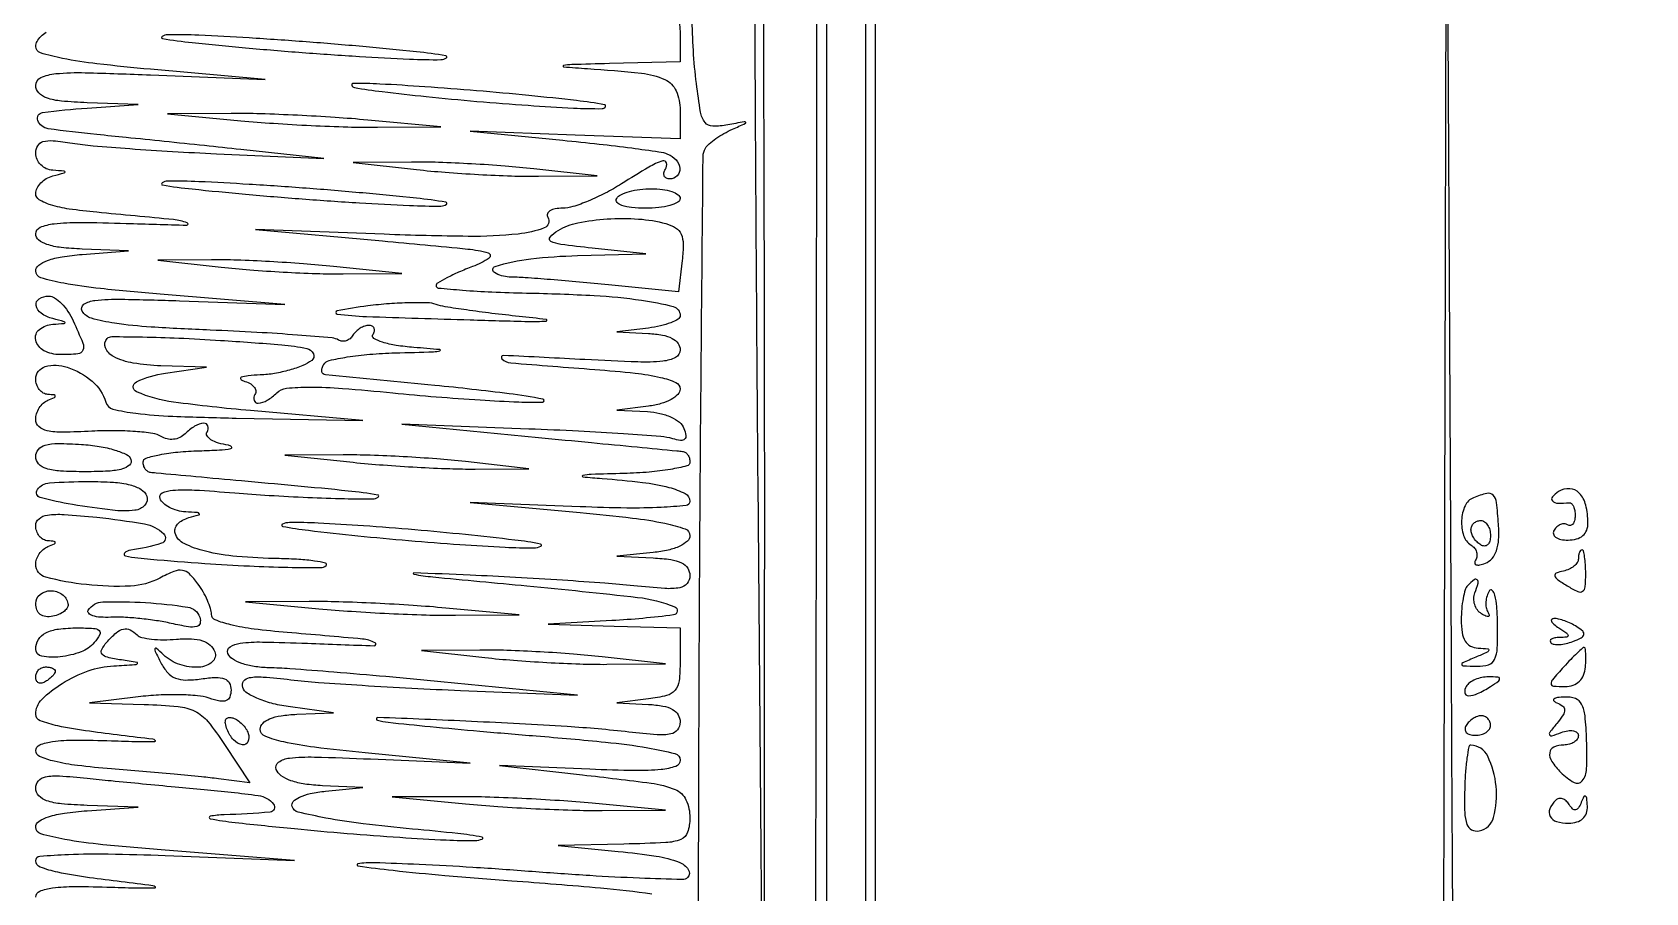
# Model space of a CAD drawing. Extents: x 23 to 255, y 40 to 184.
# Drawn here: x 89.82 to 103.8, y 82.47 to 89.93 of the extents above; entities that cross this region are included whole.
import ezdxf

# ---------------------------------------------------------------- set-up
doc = ezdxf.new("R2010")
doc.units = 0
doc.header["$MEASUREMENT"] = 0

msp = doc.modelspace()

# ---------------------------------------------------------------- linework, layer by layer
for points in [[(207.919475, 175.632891, 0.000007), (191.762556, 175.634099, 0.00002), (173.0434, 175.634494, 0.000013), (151.49745, 175.633531)], [(96.6132, 131.2146), (96.6132, 100.8432, -0.00018), (96.608357, 87.419075, -0.000516), (96.591991, 78.0858, -0.000015), (96.570667, 70.513747, -0.41338)], [(107.019, 75.6324), (102.0699, 75.6324), (97.1208, 75.6324), (97.1208, 95.1327), (97.1208, 114.633), (101.54115, 114.652297, 0.000648), (103.139529, 114.661347, 0.002328), (104.159784, 114.673198, 0.056422)], [(95.519685, 74.3211, 0.016241), (95.543218, 74.85818, 0.000606), (95.563639, 76.880223, 0.001097), (95.57965, 79.272116, 0.000771), (95.587612, 81.963808, -0.000696), (95.595039, 84.608119, -0.00114), (95.609558, 86.848105, -0.0001), (95.627545, 88.85512, -0.13695), (95.648635, 88.928087, -0.076727), (95.680545, 88.965458, -0.024687), (95.738223, 89.010366, -0.023968), (95.80829, 89.054711, -0.024687), (95.881607, 89.091674, 0.002066), (95.995825, 89.142919, 0.535199), (95.99732, 89.152056, 0.238531), (95.982869, 89.156239, 0.001392), (95.841405, 89.129133, -0.051164), (95.711006, 89.117384, -0.231356), (95.644708, 89.150819, -0.121354), (95.605843, 89.240862, -0.01083), (95.57012, 89.486737, -0.029521), (95.533254, 90.065626, -0.000152), (95.508781, 95.800143, -0.00066), (95.491081, 102.494078, -0.000369)], [(102.141671, 79.379786, -0.000302), (102.111565, 84.5154), (102.068631, 92.6793), (102.048115, 84.521803), (102.0276, 76.364306)], [(95.408897, 90.071744, -0.066423), (95.4288, 89.922582), (95.4288, 89.676), (94.81545, 89.660751, 0.001214), (94.489738, 89.651862, 0.048474), (94.418798, 89.642834, 0.857791), (94.419511, 89.632762, 0.004006), (94.6251, 89.617494, -0.00954), (95.092688, 89.577561, -0.079735), (95.296985, 89.522467, -0.186991), (95.393969, 89.424144, -0.102565), (95.4288, 89.256131), (95.4288, 89.008686), (94.51935, 89.04157), (93.6099, 89.074455), (94.411142, 88.996406, -0.003548), (94.725942, 88.963484, -0.004858), (95.008805, 88.929086, -0.003209), (95.2454, 88.896433, -0.055768), (95.320592, 88.876834, -0.122594), (95.39416, 88.825374, -0.158941), (95.426115, 88.750046, -0.221011), (95.403315, 88.687403, -0.19925), (95.339207, 88.6608, -0.108972), (95.309179, 88.667423, -0.182303), (95.291291, 88.685651, -0.161196), (95.288659, 88.713074, -0.082592), (95.3019, 88.7454, 0.201664), (95.310383, 88.79948, 0.437649), (95.277536, 88.817566, 0.053098), (95.157056, 88.762625, 0.007288), (94.9212, 88.6185, -0.021231), (94.780022, 88.537547, -0.021428), (94.632917, 88.469128, -0.021824), (94.500068, 88.420808, -0.07645), (94.410288, 88.407, 0.043609), (94.346265, 88.401405, 0.094812), (94.30033, 88.383938, 0.172914), (94.279657, 88.358159, 0.22547), (94.282936, 88.328491, -0.471679), (94.251701, 88.236673, -0.064534), (94.025459, 88.183093, -0.028711), (93.591766, 88.163023, -0.006724), (92.864371, 88.180927), (91.7487, 88.223406), (92.8485, 88.123059, -0.001389), (93.588168, 88.053498, -0.044792), (93.765803, 88.020058, -0.64191), (93.772872, 87.974478, -0.054828), (93.63105, 87.901761, 0.012009), (93.509501, 87.852045, 0.018469), (93.407127, 87.802693, 0.01331), (93.327402, 87.757809, 0.266371), (93.314259, 87.734355, 0.384371), (93.331832, 87.715256, 0.003387), (93.544323, 87.696874, 0.009233), (93.796898, 87.681435, 0.005564), (94.096809, 87.671996, -0.008183), (94.6843, 87.650427, -0.022908), (95.094192, 87.609767, -0.026234), (95.369003, 87.554879, -0.342861), (95.4288, 87.477927, -0.259493), (95.411363, 87.446591, -0.044063), (95.348033, 87.414648, -0.038481), (95.259186, 87.386953, -0.025449), (95.15385, 87.368399), (94.8789, 87.334278), (95.15385, 87.320739, -0.031107), (95.275228, 87.307162, -0.076035), (95.360207, 87.278493, -0.117252), (95.410432, 87.235272, -0.157988), (95.4288, 87.178592, -0.280608), (95.389535, 87.114137, -0.094043), (95.279343, 87.081378, -0.034232), (95.060917, 87.074167, -0.00466), (94.60395, 87.094634, 0.001331), (93.897677, 87.130978, 0.685185), (93.88467, 87.101705, 0.17862), (93.960387, 87.066614, 0.001217), (94.68855, 87.009679, -0.00801), (95.040007, 86.977389, -0.029539), (95.259841, 86.940401, -0.047681), (95.39177, 86.896528, -0.296905), (95.4288, 86.839666, -0.198698), (95.40926, 86.792438, -0.073189), (95.350282, 86.748516, -0.056305), (95.261985, 86.713096, -0.0364), (95.15385, 86.691599), (94.8789, 86.657478), (95.144799, 86.643939, -0.042114), (95.253587, 86.629157, -0.05321), (95.349735, 86.596701, -0.06213), (95.422702, 86.551363, -0.131835), (95.461516, 86.497968, -0.049151), (95.47821, 86.437219, -0.254328), (95.467371, 86.405381, -0.222212), (95.433009, 86.394478, -0.038916), (95.364818, 86.40886, 0.051732), (95.262804, 86.427665, 0.002834), (94.937567, 86.45153, 0.004376), (94.549533, 86.474383, 0.003182), (94.1175, 86.49328), (93.0177, 86.534375), (94.2021, 86.420099, -0.000062), (94.660633, 86.375801, -0.000095), (95.057221, 86.337361, -0.000029), (95.401486, 86.303907, -0.002892), (95.44995, 86.298911, -0.125796), (95.474169, 86.289829, -0.089107), (95.494762, 86.269179, -0.079712), (95.508636, 86.240248, -0.072144), (95.5134, 86.2074, -0.34338), (95.486908, 86.173373, -0.01886), (95.345792, 86.143293, -0.022732), (95.161447, 86.119782, -0.01388), (94.94235, 86.10802, 0.001758), (94.659211, 86.099695, 0.047927), (94.585185, 86.090116, 0.848803), (94.585848, 86.079312, 0.006683), (94.752, 86.064559, -0.010719), (95.101789, 86.030653, -0.034306), (95.331931, 85.98719, -0.054724), (95.471932, 85.93376, -0.281306), (95.5134, 85.865887, -0.385937), (95.480357, 85.829455, -0.012191), (95.263532, 85.813573, -0.015777), (94.966378, 85.808466, -0.006403), (94.56165, 85.819465), (93.6099, 85.857534), (94.56165, 85.769414, -0.006077), (95.01468, 85.721909, -0.022793), (95.296824, 85.675737, -0.03165), (95.471919, 85.627076, -0.319348), (95.5134, 85.568754, -0.21446), (95.491768, 85.52064, -0.073925), (95.426392, 85.477977, -0.053114), (95.325677, 85.444102, -0.028536), (95.19615, 85.423028), (94.8789, 85.389843), (95.19615, 85.375622, -0.023128), (95.347257, 85.361826, -0.078288), (95.441796, 85.333248, -0.136131), (95.494024, 85.287404, -0.145972), (95.5134, 85.222448, -0.175589), (95.488652, 85.15415, -0.17573), (95.425906, 85.117586, -0.062523), (95.297392, 85.110533, -0.008386), (95.02695, 85.134075, 0.007253), (94.777582, 85.156351, 0.002383), (94.410031, 85.182057, 0.002374), (94.001859, 85.206703, 0.002685), (93.6099, 85.226393, 0.001883), (93.121843, 85.246442, 0.927947), (93.120563, 85.235064, 0.02261), (93.285641, 85.211549, 0.000483), (94.10127, 85.133567, -0.004498), (95.06071, 85.034057, -0.069245), (95.381872, 84.951841, -0.770317), (95.372593, 84.881326, -0.017965), (94.8366, 84.832268), (94.2867, 84.801801), (94.85775, 84.785501), (95.4288, 84.7692), (95.4288, 84.47846, -0.026265), (95.419936, 84.309841, -0.150456), (95.385166, 84.228445, -0.157812), (95.311562, 84.182771, -0.029726), (95.15385, 84.153599), (94.8789, 84.119478), (95.15385, 84.105939, -0.030067), (95.279977, 84.092096, -0.084152), (95.363611, 84.062761, -0.131532), (95.411291, 84.016821, -0.136441), (95.4288, 83.953852, -0.164513), (95.405925, 83.88621, -0.183023), (95.347641, 83.849949, -0.067832), (95.22921, 83.842947, -0.009508), (94.98465, 83.866355, 0.01316), (94.450731, 83.913525, 0.003781), (93.622204, 83.958505, 0.00216), (92.809956, 83.992929, 0.893701), (92.8062, 83.968106, 0.039786), (92.897635, 83.951203, 0.001346), (93.262379, 83.914393, 0.002533), (93.693637, 83.874248, 0.001763), (94.18095, 83.833104, -0.004375), (94.782324, 83.779165, -0.01741), (95.14948, 83.730036, -0.020595), (95.383146, 83.680471, -0.34269), (95.4288, 83.621683, -0.321513), (95.390788, 83.568679, -0.05685), (95.264082, 83.541286, -0.029171), (95.040194, 83.532098, -0.006049), (94.64625, 83.543688), (93.8637, 83.576188), (94.5828, 83.495445, -0.004568), (95.17678, 83.423251, -0.062931), (95.386175, 83.368492, -0.193475), (95.479554, 83.279078, -0.106616), (95.5134, 83.122155, -0.079827), (95.493506, 82.99834, -0.221971), (95.434579, 82.935779, -0.082979), (95.305017, 82.907775, -0.006175), (94.94235, 82.8951), (94.3713, 82.882199), (94.893094, 82.83165, -0.01371), (95.221191, 82.790758, -0.052481), (95.420144, 82.738624, -0.155571), (95.499446, 82.675821, -0.358728), (95.492607, 82.605207, -0.206921), (95.447524, 82.587341, -0.001873), (95.076849, 82.60014, -0.005985), (94.646979, 82.621751, -0.003782), (94.146057, 82.656754, 0.003473), (93.633649, 82.692879, 0.004624), (93.167529, 82.718162, 0.0033), (92.77706, 82.733141, 0.046287), (92.637, 82.724619, 0.864394), (92.637152, 82.705725, 0.006841), (92.941163, 82.667997, 0.00607), (93.391281, 82.623904, 0.002918), (93.96945, 82.577744, -0.003244), (94.739977, 82.515722, -0.01497), (95.184362, 82.463606, -0.017511)], [(89.8452, 82.436728, -0.309209), (89.879457, 82.486826, -0.060588), (89.991009, 82.515337, -0.032778), (90.183374, 82.527602, -0.008024), (90.50085, 82.521915, 0.003306), (90.736601, 82.515467, 0.014229), (90.876923, 82.51655, 0.653533), (90.880343, 82.525189, 0.169441), (90.8604, 82.534929, -0.003043), (90.310082, 82.603909, -0.019887), (90.035635, 82.651176, -0.037618), (89.883878, 82.695723, -0.312098), (89.8452, 82.751652, -0.38979), (89.881109, 82.790716, -0.011024), (90.12834, 82.806078, -0.014296), (90.473753, 82.810022, -0.005117), (90.96615, 82.796524), (92.0871, 82.754312), (90.96615, 82.842552, -0.004922), (90.426707, 82.890365, -0.019435), (90.096579, 82.935915, -0.024918), (89.889338, 82.983522, -0.335604), (89.8452, 83.041875, -0.251851), (89.872358, 83.092372, -0.068647), (89.956832, 83.132848, -0.043558), (90.093824, 83.16387, -0.016449), (90.28935, 83.184029), (90.7335, 83.215101), (90.28935, 83.23075, -0.013403), (90.067776, 83.244511, -0.058594), (89.939475, 83.271306, -0.122975), (89.870825, 83.315083, -0.191909), (89.8452, 83.379388, -0.180569), (89.869028, 83.443217, -0.167159), (89.929693, 83.478352, -0.064159), (90.050748, 83.4863, -0.010078), (90.28935, 83.466515, 0.001222), (90.499993, 83.445285, 0.000586), (90.770515, 83.419008, 0.000581), (91.052943, 83.392239, 0.000829), (91.30366, 83.369189, -0.011212), (91.773778, 83.316103, -0.192834), (91.905928, 83.241164, -0.597061), (91.876925, 83.173052, -0.016918), (91.478743, 83.149978, 0.044503), (91.356408, 83.136095, 0.818622), (91.356472, 83.115666, 0.022017), (91.572808, 83.082604, 0.002263), (92.0871, 83.029393, 0.004147), (92.542288, 82.988188, 0.004082), (93.000516, 82.954299, 0.004015), (93.40254, 82.931106, 0.015546), (93.6522, 82.926485, 0.095809), (93.714145, 82.939275, 0.746849), (93.712303, 82.956457, 0.018785), (93.502859, 82.986709, 0.003342), (93.108898, 83.02592, -0.00717), (92.683675, 83.071532, -0.015717), (92.360153, 83.121298, -0.012181), (92.119067, 83.172286, -0.260762), (92.067304, 83.219831, -0.270407), (92.076653, 83.263588, -0.100109), (92.129433, 83.302278, -0.058123), (92.224031, 83.333301, -0.024324), (92.356806, 83.353659), (92.6793, 83.387157), (92.328801, 83.401378, -0.025923), (92.176499, 83.41549, -0.049058), (92.056937, 83.445035, -0.065319), (91.972845, 83.48783, -0.15195), (91.929508, 83.542757, -0.345392), (91.948906, 83.605751, -0.124759), (92.042598, 83.64088, -0.034252), (92.25936, 83.649989, -0.003975), (92.745306, 83.633253), (93.6099, 83.596592), (92.70045, 83.685692, -0.006249), (92.260607, 83.734341, -0.024926), (91.993426, 83.780892, -0.038294), (91.832377, 83.830514, -0.308065), (91.791, 83.891296, -0.201283), (91.812267, 83.941984, -0.097687), (91.87205, 83.981282, -0.061313), (91.970618, 84.007957, -0.025454), (92.10825, 84.020506), (92.4255, 84.033213), (92.05137, 84.083956, -0.027068), (91.903712, 84.11219, -0.036556), (91.774533, 84.154445, -0.040415), (91.677401, 84.203785, -0.177301), (91.638141, 84.253435, -0.238264), (91.646324, 84.307688, -0.201278), (91.696139, 84.338645, -0.059554), (91.814418, 84.343359, -0.008656), (92.054572, 84.320123, 0.009975), (92.29594, 84.297413, 0.002784), (92.674504, 84.271517, 0.002808), (93.103216, 84.247005, 0.002948), (93.5253, 84.227744), (94.5405, 84.187412), (93.3561, 84.302194, 0.001751), (92.880036, 84.346649, 0.002064), (92.429084, 84.38529, 0.001806), (92.048014, 84.414974, 0.012928), (91.863501, 84.423889, -0.032303), (91.737777, 84.434855, -0.046587), (91.629536, 84.461883, -0.056142), (91.549126, 84.500722, -0.161957), (91.510352, 84.547939, -0.35285), (91.52848, 84.604141, -0.113922), (91.616536, 84.636633, -0.036307), (91.809475, 84.647071, -0.005388), (92.199251, 84.635642, 0.002198), (92.778873, 84.614945, 0.793756), (92.785592, 84.640176, 0.100313), (92.675918, 84.672814, 0.001584), (92.02365, 84.729125, -0.010499), (91.736822, 84.759048, -0.027898), (91.534252, 84.796061, -0.035445), (91.401144, 84.838314, -0.307302), (91.368, 84.887148, 0.07828), (91.359995, 84.937966, 0.026778), (91.333221, 85.007817, 0.025857), (91.294918, 85.082985, 0.027106), (91.249604, 85.152577, 0.039618), (91.176267, 85.237802, 0.15945), (91.115667, 85.268189, 0.135248), (91.042871, 85.259388, 0.025562), (90.920654, 85.201808, -0.111951), (90.666574, 85.131921, -0.038744), (90.284023, 85.144167, -0.035155), (89.932101, 85.208108, -0.342744), (89.8452, 85.319989, -0.085253), (89.853096, 85.36596, -0.065038), (89.876264, 85.411561, -0.064717), (89.910521, 85.449899, -0.082382), (89.95095, 85.474571, 0.009076), (90.00677, 85.498282, 0.295955), (90.0144, 85.510044, 0.382689), (90.006227, 85.519158, 0.011437), (89.95095, 85.523921, -0.115223), (89.910597, 85.536073, -0.09389), (89.876264, 85.565534, -0.087163), (89.853188, 85.607723, -0.081837), (89.8452, 85.656203, -0.225283), (89.873526, 85.71588, -0.138298), (89.946306, 85.747479, -0.051098), (90.09056, 85.75219, -0.00804), (90.37395, 85.727891, -0.018319), (90.786274, 85.670522, -0.149746), (90.953625, 85.585057, -0.566217), (90.934368, 85.502465, -0.046552), (90.667742, 85.443325, 0.157963), (90.614176, 85.4182, 0.617706), (90.621714, 85.392733, 0.023692), (90.839883, 85.364442, 0.003049), (91.309966, 85.328891, 0.005074), (91.696727, 85.305954, 0.007876), (92.030815, 85.294812, 0.003221), (92.314801, 85.291647, 0.200135), (92.360416, 85.310416, 0.584442), (92.354731, 85.330767, 0.023934), (92.261812, 85.348901, 0.020966), (92.125458, 85.362987, 0.010655), (91.95315, 85.369833, -0.016848), (91.588267, 85.388858, -0.038311), (91.316016, 85.433456, -0.052589), (91.131204, 85.499671, -0.202691), (91.05234, 85.589279, -0.157628), (91.05198, 85.629058, -0.105971), (91.074532, 85.668929, -0.085279), (91.116957, 85.702868, -0.062818), (91.172968, 85.725181, 0.00584), (91.257808, 85.748234, 0.488633), (91.262214, 85.759113, 0.249335), (91.247618, 85.76822, 0.003764), (91.144401, 85.774586, -0.052808), (91.07203, 85.786236, -0.054209), (91.004377, 85.812743, -0.059908), (90.95115, 85.849268, -0.121418), (90.922312, 85.8907, -0.391821), (90.941502, 85.938683, -0.092205), (91.032982, 85.962976, -0.033678), (91.220282, 85.96454, -0.006036), (91.56891, 85.939727, 0.005738), (91.86919, 85.918174, 0.004179), (92.203487, 85.900836, 0.004222), (92.520856, 85.889718, 0.009256), (92.7639, 85.887758, 0.144215), (92.812546, 85.902642, 0.681359), (92.808626, 85.921145, 0.01571), (92.55283, 85.955731, 0.00302), (92.0871, 86.00102, -0.000088), (91.628567, 86.042896, -0.000136), (91.231979, 86.079295, -0.000042), (90.887724, 86.111014, -0.004134), (90.83925, 86.115889, -0.125796), (90.815031, 86.124971, -0.089107), (90.794438, 86.145621, -0.079712), (90.780564, 86.174552, -0.072144), (90.7758, 86.2074, -0.329946), (90.800822, 86.24119, -0.024664), (90.918695, 86.270872, -0.026497), (91.07578, 86.293712, -0.01634), (91.26225, 86.304676, 0.007248), (91.436634, 86.31175, 0.033296), (91.537043, 86.324022, 0.588611), (91.541764, 86.338333, 0.17047), (91.514616, 86.352734, -0.034596), (91.428331, 86.371954, -0.066078), (91.363607, 86.400882, -0.111529), (91.329597, 86.434153, -0.289671), (91.329258, 86.466958, 0.2106), (91.336586, 86.519551, 0.357727), (91.302199, 86.543433, 0.117378), (91.222183, 86.51747, 0.05956), (91.138491, 86.451651, -0.084606), (91.092822, 86.419283, -0.084683), (91.039024, 86.403882, -0.084534), (90.98308, 86.407176, -0.083906), (90.931221, 86.42879, 0.105778), (90.859552, 86.455078, 0.01641), (90.708435, 86.471456, 0.017664), (90.526189, 86.478716, 0.01455), (90.33165, 86.473929, -0.010149), (90.079915, 86.465516, -0.05422), (89.943273, 86.478567, -0.131078), (89.872316, 86.514097, -0.214685), (89.8452, 86.57434, -0.076137), (89.853099, 86.625912, -0.063725), (89.876264, 86.676258, -0.065483), (89.910516, 86.717818, -0.092058), (89.95095, 86.743571, 0.009076), (90.00677, 86.767282, 0.295955), (90.0144, 86.779044, 0.382689), (90.006227, 86.788158, 0.011437), (89.95095, 86.792921, -0.116386), (89.910597, 86.805174, -0.093931), (89.876264, 86.834915, -0.086824), (89.853185, 86.877523, -0.080979), (89.8452, 86.9265, -0.33761), (89.927116, 87.03399, -0.147999), (90.117177, 87.029153, -0.096815), (90.334514, 86.906915, -0.145491), (90.452272, 86.725787, 0.265676), (90.514502, 86.666174, 0.030817), (90.711761, 86.629677, 0.020729), (91.033308, 86.603935, 0.004647), (91.582954, 86.587914), (92.6793, 86.566153), (91.7064, 86.652524, -0.010704), (91.040214, 86.72607, -0.070912), (90.718728, 86.816065, -0.64287), (90.717562, 86.901994, -0.075285), (90.968458, 86.977244), (91.3257, 87.027987), (90.928843, 87.040694, -0.033482), (90.690162, 87.064387, -0.076869), (90.519142, 87.120933, -0.176906), (90.448732, 87.196839, -0.304702), (90.464683, 87.278083, -0.200408), (90.504581, 87.294475, -0.002782), (90.771551, 87.291454, -0.007289), (91.084387, 87.281609, -0.004672), (91.447235, 87.261494, -0.003352), (91.977242, 87.223573, -0.034759), (92.193481, 87.191418, -0.232011), (92.250624, 87.14586, -0.354696), (92.23633, 87.08743, -0.065894), (92.158349, 87.043033, -0.027695), (92.043957, 87.003775, -0.026811), (91.915313, 86.97479, -0.031458), (91.791, 86.961677, 0.013007), (91.68527, 86.954453, 0.060592), (91.625673, 86.941422, 0.503913), (91.62088, 86.925979, 0.172438), (91.643986, 86.910284, -0.056469), (91.697503, 86.88965, -0.095139), (91.735081, 86.859848, -0.13522), (91.75107, 86.826041, -0.183658), (91.744743, 86.793197, 0.212506), (91.737687, 86.741168, 0.353451), (91.772025, 86.717305, 0.118019), (91.851244, 86.742431, 0.060904), (91.933614, 86.806854, -0.173713), (92.018247, 86.846843, -0.024358), (92.214464, 86.856407, -0.01913), (92.504181, 86.845319, -0.005949), (92.938127, 86.806854, 0.004891), (93.315936, 86.772559, 0.004812), (93.69642, 86.745455, 0.004737), (94.030318, 86.72807, 0.01827), (94.237943, 86.726822, 0.892733), (94.239969, 86.751263, 0.017822), (93.946532, 86.798703, 0.00613), (93.303133, 86.871317, 0.002028), (92.357057, 86.962485, -0.158074), (92.335363, 86.971799, -0.170575), (92.324078, 86.991796, -0.120247), (92.325906, 87.020549, -0.062774), (92.3409, 87.0534, -0.201035), (92.388471, 87.087393, -0.015892), (92.544106, 87.117628, -0.019606), (92.738585, 87.141254, -0.013688), (92.959243, 87.153249, 0.000906), (93.292441, 87.162829, 0.063011), (93.347582, 87.171525, 0.829742), (93.346626, 87.181376, 0.002592), (93.121374, 87.200269, -0.019116), (92.968621, 87.21818, -0.037548), (92.849553, 87.246061, -0.054717), (92.775164, 87.278782, -0.422984), (92.766817, 87.31192, 0.082599), (92.779319, 87.342442, 0.161204), (92.776832, 87.368335, 0.182297), (92.759941, 87.385546, 0.108962), (92.731586, 87.3918, 0.086394), (92.695297, 87.385483, 0.053381), (92.656227, 87.366543, 0.051591), (92.620447, 87.338709, 0.063334), (92.593847, 87.30582, -0.081041), (92.568193, 87.276291, -0.091788), (92.53549, 87.257969, -0.100713), (92.500936, 87.253561, -0.120507), (92.469806, 87.26366, 0.117079), (92.41331, 87.282412, 0.002401), (92.113871, 87.307197, 0.005503), (91.76183, 87.330738, 0.003658), (91.357676, 87.350335, -0.005419), (90.844625, 87.377023, -0.021087), (90.528468, 87.410335, -0.03041), (90.327569, 87.452724, -0.200588), (90.248424, 87.514743, -0.392859), (90.262877, 87.574197, -0.11981), (90.358337, 87.608522, -0.031477), (90.58681, 87.618526, -0.003783), (91.09145, 87.605029), (92.0025, 87.573762), (90.92385, 87.662473, -0.005154), (90.40503, 87.710532, -0.020276), (90.087243, 87.756359, -0.02677), (89.888839, 87.804344, -0.331382), (89.8452, 87.862957, -0.239443), (89.870626, 87.913008, -0.072082), (89.948385, 87.954165, -0.046843), (90.073286, 87.985961, -0.019245), (90.24705, 88.006416), (90.6489, 88.038102), (90.24705, 88.053351, -0.017457), (90.064471, 88.066674, -0.052189), (89.942216, 88.092991, -0.09137), (89.870367, 88.132107, -0.22625), (89.8452, 88.184879, -0.306002), (89.883578, 88.241715, -0.066964), (90.004056, 88.272382, -0.031178), (90.224143, 88.284099, -0.005848), (90.62775, 88.275685, 0.002162), (91.154651, 88.260816, 0.844249), (91.15849, 88.280525, 0.066082), (91.039303, 88.308297, 0.001141), (90.37395, 88.371477, -0.013003), (90.134615, 88.399946, -0.038657), (89.973571, 88.436241, -0.06202), (89.875612, 88.48032, -0.261765), (89.8452, 88.53443, -0.117853), (89.856304, 88.580887, -0.075354), (89.88869, 88.626282, -0.068787), (89.936657, 88.663767, -0.067697), (89.99325, 88.687083, 0.001923), (90.092755, 88.713496, 0.339035), (90.099, 88.721647, 0.392517), (90.092565, 88.728581, 0.002113), (89.99325, 88.735586, -0.090138), (89.936719, 88.749779, -0.089703), (89.88869, 88.78297, -0.092698), (89.856491, 88.829803, -0.104739), (89.8452, 88.883113, -0.128118), (89.862257, 88.948588, -0.200382), (89.907411, 88.984037, -0.091066), (89.995481, 88.991844, -0.015697), (90.16245, 88.970931, 0.017274), (90.341397, 88.949091, 0.003512), (90.659872, 88.923597, 0.003699), (91.030755, 88.899285, 0.00346), (91.4103, 88.879857), (92.3409, 88.838677), (91.6218, 88.915984, 0.000557), (91.307835, 88.949383, 0.000405), (90.958615, 88.985853, 0.000409), (90.627315, 89.019906, 0.0009), (90.37395, 89.045279, -0.011322), (89.951499, 89.096497, -0.275404), (89.863061, 89.168127, -0.481761), (89.904953, 89.237171, -0.014423), (90.28935, 89.275229), (90.7335, 89.306301), (90.28935, 89.32195, -0.013401), (90.067755, 89.335712, -0.058608), (89.939462, 89.362508, -0.123022), (89.870823, 89.406291, -0.191848), (89.8452, 89.470612, -0.294072), (89.889412, 89.539283, -0.083776), (90.017915, 89.573413, -0.029771), (90.274847, 89.581872, -0.003618), (90.83925, 89.56276), (91.8333, 89.521897), (90.83925, 89.611317, -0.005984), (90.375902, 89.658594, -0.020682), (90.077886, 89.705163, -0.025287), (89.886317, 89.753453, -0.329532), (89.8452, 89.809065, -0.123168), (89.856282, 89.853369, -0.074813), (89.88869, 89.896937, -0.067366), (89.936651, 89.933199, -0.064396)]]:
    msp.add_lwpolyline(points, format="xyb")
for points in [[(97.0362, 101.0124, -0.000069), (97.033394, 80.659175, -0.001316), (97.014933, 74.310525, -0.000543), (96.990306, 70.594159, -0.411956), (96.867, 70.4718, -0.411944), (96.743708, 70.594139, -0.000548), (96.719068, 74.294663, -0.001322), (96.700606, 80.617041, -0.000069), (96.6978, 100.8855), (96.6978, 131.2992), (96.3171, 131.2992, -0.016668), (96.133196, 131.305332, -0.063857), (96.021, 131.3274, -0.12648), (95.959468, 131.367134, -0.188641), (95.9364, 131.4261, -0.232029), (95.96668, 131.487837, -0.108427), (96.0492, 131.526969, -0.047315), (96.205057, 131.547701, -0.00942), (96.4863, 131.553), (97.0362, 131.553)], [(96.050122, 98.559, 0.000796), (96.052342, 95.857757, 0.000415), (96.063261, 92.490536, 0.000413), (96.080185, 89.035105, 0.000631), (96.101116, 86.0382), (96.156572, 79.3125), (96.161106, 85.1499, 0.000794), (96.158904, 87.864744, 0.000419), (96.147997, 91.235812, 0.000416), (96.131067, 94.687101, 0.000642), (96.110112, 97.6707), (96.054585, 104.3541)], [(91.6641, 89.79778, 0.003816), (92.15478, 89.756829, 0.003732), (92.64969, 89.723039, 0.003677), (93.08452, 89.699819, 0.014021), (93.3561, 89.694943, 0.148724), (93.403353, 89.709838, 0.675144), (93.399274, 89.72829, 0.015623), (93.1432, 89.76289, 0.00304), (92.6793, 89.80802, 0.003816), (92.18862, 89.848971, 0.003732), (91.69371, 89.882761, 0.003677), (91.25888, 89.905981, 0.014021), (90.9873, 89.910857, 0.148724), (90.940047, 89.895962, 0.675144), (90.944126, 89.87751, 0.015623), (91.2002, 89.84291, 0.00304)], [(93.2292, 89.374993, 0.004368), (93.668195, 89.333445, 0.004225), (94.112741, 89.299069, 0.004177), (94.504503, 89.27539, 0.015474), (94.752, 89.270175, 0.245069), (94.781283, 89.285815, 0.544075), (94.773494, 89.304394, 0.016016), (94.531739, 89.339752, 0.003588), (94.1175, 89.383835, 0.003718), (93.665419, 89.425274, 0.003812), (93.21651, 89.459614, 0.003695), (92.826556, 89.483562, 0.015997), (92.5947, 89.488653, 0.520926), (92.583691, 89.47257, 0.264231), (92.606597, 89.453514, 0.014555), (92.847489, 89.417564, 0.003985)], [(91.6218, 89.165778, 0.006916), (91.904762, 89.143026, 0.004528), (92.231449, 89.12427, 0.004555), (92.550126, 89.111777, 0.00871), (92.8062, 89.108537), (93.3561, 89.111158), (92.7216, 89.171022, 0.006916), (92.438638, 89.193774, 0.004528), (92.111951, 89.21253, 0.004555), (91.793274, 89.225023, 0.00871), (91.5372, 89.228263), (90.9873, 89.225642)], [(93.1446, 88.742388, 0.008664), (93.392014, 88.718911, 0.005434), (93.682074, 88.699619, 0.005453), (93.968135, 88.686841, 0.009917), (94.2021, 88.683589), (94.7097, 88.686601), (94.1598, 88.748412, 0.008664), (93.912386, 88.771889, 0.005434), (93.622326, 88.791181, 0.005453), (93.336265, 88.803959, 0.009917), (93.1023, 88.807211), (92.5947, 88.804199)], [(91.6641, 88.52878, 0.003816), (92.15478, 88.487829, 0.003732), (92.64969, 88.454039, 0.003677), (93.08452, 88.430819, 0.014021), (93.3561, 88.425943, 0.148724), (93.403353, 88.440838, 0.675144), (93.399274, 88.45929, 0.015623), (93.1432, 88.49389, 0.00304), (92.6793, 88.53902, 0.003816), (92.18862, 88.579971, 0.003732), (91.69371, 88.613761, 0.003677), (91.25888, 88.636981, 0.014021), (90.9873, 88.641857, 0.148724), (90.940047, 88.626962, 0.675144), (90.944126, 88.60851, 0.015623), (91.2002, 88.57391, 0.00304)], [(95.4288, 88.4916, -0.280045), (95.40896, 88.458956, -0.051215), (95.340354, 88.431851, -0.04194), (95.243081, 88.413135, -0.02657), (95.127707, 88.407, -0.023007), (95.00865, 88.412481, -0.059005), (94.92444, 88.43042, -0.125298), (94.882119, 88.45797, -0.336396), (94.8789, 88.4916, -0.146547), (94.91563, 88.52422, -0.040338), (94.988914, 88.551349, -0.037109), (95.080915, 88.569972, -0.031397), (95.179993, 88.5762, -0.032276), (95.275303, 88.570041, -0.049716), (95.355713, 88.551349, -0.064068), (95.411319, 88.524095, -0.251914)], [(95.305448, 88.273681, -0.075037), (95.389911, 88.236745, -0.149182), (95.437208, 88.182004, -0.105986), (95.455049, 88.096289, -0.02757), (95.446405, 87.954962), (95.414614, 87.682652), (94.808357, 87.743496, 0.002749), (94.557636, 87.767267, 0.002715), (94.305634, 87.788384, 0.002665), (94.084786, 87.804499, 0.010452), (93.9483, 87.810865, -0.132671), (93.819348, 87.849277, -0.642566), (93.826068, 87.902856, -0.047459), (94.133651, 87.968064, -0.022152), (94.5405, 87.996494), (95.1327, 88.011579), (94.6674, 88.06124, -0.005149), (94.394791, 88.093177, -0.087618), (94.308898, 88.119908, -0.492914), (94.30221, 88.157006, -0.071535), (94.3713, 88.214077, -0.087771), (94.541736, 88.280674, -0.033434), (94.795522, 88.313998, -0.033156), (95.068492, 88.313297, -0.048437)], [(91.4526, 87.896388, 0.008723), (91.700014, 87.87294, 0.005471), (91.990074, 87.853739, 0.005491), (92.276135, 87.841094, 0.009985), (92.5101, 87.838), (93.0177, 87.841422), (92.4255, 87.902203, 0.006927), (92.164799, 87.925315, 0.004853), (91.870577, 87.944427, 0.004897), (91.588334, 87.957239, 0.010178), (91.368, 87.960591), (90.9027, 87.958199)], [(90.17002, 87.430119, -0.009455), (90.25314, 87.238153, -0.192258), (90.25375, 87.176, -0.28738), (90.211259, 87.144293, -0.020349), (90.0567, 87.138, -0.120805), (89.916608, 87.172349, -0.216728), (89.845111, 87.263893, -0.290036), (89.876516, 87.356067, -0.154114), (89.99325, 87.401614, 0.002113), (90.092565, 87.408619, 0.392517), (90.099, 87.415553, 0.339035), (90.092755, 87.423704, 0.001923), (89.99325, 87.450117, -0.08756), (89.89298, 87.496137, -0.200111), (89.848857, 87.564851, -0.30942), (89.874732, 87.622126, -0.137435), (89.95852, 87.6456, -0.146926), (90.008946, 87.630455, -0.052847), (90.067393, 87.582303, -0.046775), (90.124082, 87.512571, -0.040418)], [(92.7216, 87.560489, 0.018737), (92.456117, 87.518101, 0.846758), (92.456971, 87.489867, 0.025299), (92.710203, 87.468347, 0.001072), (93.6099, 87.439507, 0.001225), (94.113634, 87.425675, 0.023928), (94.26908, 87.429227, 0.903791), (94.269461, 87.441802, 0.007443), (94.0329, 87.46946, -0.004703), (93.79685, 87.495748, -0.005804), (93.577382, 87.52487, -0.004838), (93.393824, 87.553215, -0.042058), (93.3138, 87.573388, 0.076004), (93.237859, 87.587152, 0.01234), (93.087495, 87.587588, 0.013364), (92.909048, 87.578926, 0.011407)], [(90.670487, 86.22855, -0.294588), (90.658092, 86.18099, -0.120947), (90.596992, 86.147439, -0.052107), (90.475203, 86.12812, -0.0133), (90.27525, 86.1228, -0.013334), (90.059032, 86.128567, -0.060948), (89.935499, 86.150419, -0.131758), (89.869974, 86.191393, -0.189718), (89.8452, 86.254335, -0.174802), (89.867637, 86.316554, -0.155523), (89.925755, 86.353806, -0.068329), (90.037592, 86.367858, -0.013424), (90.240437, 86.360085, -0.023779), (90.395991, 86.34248, -0.034158), (90.531002, 86.311077, -0.037), (90.632589, 86.271583, -0.204796)], [(92.5947, 86.204597, 0.006927), (92.855401, 86.181485, 0.004853), (93.149623, 86.162373, 0.004897), (93.431866, 86.149561, 0.010178), (93.6522, 86.146209), (94.1175, 86.148601), (93.5676, 86.210412, 0.008723), (93.320186, 86.23386, 0.005471), (93.030126, 86.253061, 0.005491), (92.744065, 86.265706, 0.009985), (92.5101, 86.2688), (92.0025, 86.265378)], [(90.806394, 85.9113, -0.287271), (90.791007, 85.832598, -0.178351), (90.704073, 85.788956, -0.057662), (90.508963, 85.789527, -0.011421), (90.16245, 85.8387, -0.02521), (89.884316, 85.89921, -0.518929), (89.859458, 85.967559, -0.227472), (89.964144, 86.026795, -0.016901), (90.301449, 86.0382, -0.015391), (90.517733, 86.031541, -0.046197), (90.66363, 86.00891, -0.074519), (90.757447, 85.969799, -0.16668)], [(102.30255, 85.897571, 0.193285), (102.230157, 85.828019, 0.094121), (102.199707, 85.701317, 0.092182), (102.217642, 85.569942, 0.176216), (102.28278, 85.487447, -0.089269), (102.311955, 85.461251, -0.095102), (102.329382, 85.427069, -0.099868), (102.332433, 85.390273, -0.109749), (102.320686, 85.356523, 0.151237), (102.314254, 85.331683, 0.315088), (102.325886, 85.316611, 0.131688), (102.357664, 85.315303, 0.036436), (102.405895, 85.329884, 0.125339), (102.463604, 85.370716, 0.095241), (102.501965, 85.438385, 0.068011), (102.520755, 85.536083, 0.030368), (102.519898, 85.667315, 0.012068), (102.502491, 85.857277, 0.16165), (102.473316, 85.919891, 0.27054), (102.419943, 85.935574, 0.035238)], [(103.040567, 85.95043, 0.070199), (102.986786, 85.904755, 0.393638), (102.987594, 85.87031, 0.196219), (103.034305, 85.850019, 0.032422), (103.13445, 85.854282, -0.233655), (103.1533, 85.847364, -0.087412), (103.169303, 85.823235, -0.062961), (103.180199, 85.786111, -0.039953), (103.1838, 85.741121, -0.054625), (103.179139, 85.698583, -0.118189), (103.164808, 85.669184, -0.189159), (103.143627, 85.657391, -0.173644), (103.119146, 85.662601, 0.132021), (103.090395, 85.671214, 0.100584), (103.057874, 85.665566, 0.087971), (103.026518, 85.646429, 0.073577), (103.001353, 85.61658, 0.196428), (102.995894, 85.583929, 0.184801), (103.014678, 85.555738, 0.106696), (103.059055, 85.536713, 0.048138), (103.122407, 85.5306, 0.067042), (103.195551, 85.540452, 0.110538), (103.250409, 85.569569, 0.122987), (103.283883, 85.616664, 0.095772), (103.295305, 85.67865, 0.057537), (103.275958, 85.834256, 0.129313), (103.219781, 85.938111, 0.196048), (103.137032, 85.976118, 0.152998)], [(92.637, 85.567993, 0.004394), (93.075995, 85.526468, 0.00425), (93.520541, 85.49216, 0.004202), (93.912302, 85.468581, 0.015566), (94.1598, 85.463485, 0.105921), (94.221765, 85.477446, 0.728439), (94.219482, 85.49623, 0.018731), (93.996277, 85.530704, 0.003171), (93.5676, 85.577807, 0.004394), (93.128605, 85.619332, 0.00425), (92.684059, 85.65364, 0.004202), (92.292298, 85.677219, 0.015566), (92.0448, 85.682315, 0.105921), (91.982835, 85.668354, 0.728439), (91.985118, 85.64957, 0.018731), (92.208323, 85.615096, 0.003171)], [(102.4506, 85.567907, -0.066118), (102.444402, 85.521239, -0.138808), (102.425749, 85.490117, -0.191142), (102.398118, 85.479168, -0.139169), (102.366, 85.4883, -0.06081), (102.333639, 85.514205, -0.051032), (102.306251, 85.548611, -0.053229), (102.287601, 85.585881, -0.089642), (102.2814, 85.620193, -0.105429), (102.287877, 85.650567, -0.099231), (102.306251, 85.676415, -0.096318), (102.333705, 85.693741, -0.092995), (102.366, 85.6998, -0.153634), (102.398265, 85.689646, -0.097988), (102.425749, 85.661056, -0.080552), (102.444294, 85.618338, -0.062283)], [(103.212, 85.367603, -0.147544), (103.202342, 85.335588, -0.075391), (103.173887, 85.3042, -0.064414), (103.131875, 85.278141, -0.054748), (103.082253, 85.261853, 0.0415), (103.020705, 85.243438, 0.376833), (103.008854, 85.22047, 0.18105), (103.029807, 85.190015, 0.014022), (103.113978, 85.134637, 0.025845), (103.206071, 85.084064, 0.263438), (103.247963, 85.086776, 0.231226), (103.270715, 85.125035, 0.020514), (103.27545, 85.240387, 0.0145), (103.273164, 85.319212, 0.023778), (103.266131, 85.385601, 0.020456), (103.256198, 85.43616, 0.346971), (103.243725, 85.446, 0.224633), (103.231579, 85.440253, 0.075746), (103.221319, 85.422971, 0.057625), (103.21432, 85.397624, 0.03859)], [(102.2532, 85.1358, 0.12431), (102.23134, 85.09917, 0.025624), (102.213368, 85.025556, 0.025482), (102.200942, 84.935602, 0.021582), (102.1968, 84.8397, 0.036787), (102.204967, 84.728843, 0.099152), (102.231538, 84.654847, 0.139763), (102.277873, 84.611623, 0.108624), (102.34485, 84.594054, -0.011173), (102.427045, 84.588911, -0.467319), (102.436006, 84.576135, -0.223503), (102.42116, 84.558597, -0.005675), (102.3237, 84.5154, 0.00306), (102.209449, 84.465474, 0.338672), (102.201946, 84.451728, 0.357039), (102.213285, 84.441551, 0.003201), (102.335869, 84.436746, 0.084424), (102.432982, 84.450003, 0.210779), (102.485689, 84.496194, 0.100623), (102.509132, 84.594046, 0.012597), (102.511191, 84.813327, 0.01599), (102.504489, 84.953471, 0.041572), (102.488123, 85.053073, 0.125245), (102.465665, 85.094662, 0.496595), (102.441154, 85.092317, 0.063155), (102.420388, 85.046727, 0.056135), (102.410587, 84.995528, 0.059322), (102.412616, 84.946681, 0.098706), (102.426954, 84.908218, -0.066433), (102.438957, 84.881404, -0.410591), (102.432518, 84.86936, -0.187855), (102.411447, 84.870854, -0.027864), (102.373304, 84.891586, -0.096705), (102.33723, 84.92495, -0.081025), (102.31359, 84.971499, -0.079812), (102.305739, 85.023827, -0.089247), (102.315277, 85.073857, 0.019549), (102.343506, 85.157, 0.275333), (102.336049, 85.186314, 0.383272), (102.310824, 85.187634, 0.026431)], [(90.124619, 84.981859, -0.173043), (90.119638, 84.947839, -0.094518), (90.09291, 84.914553, -0.074555), (90.048652, 84.886993, -0.054517), (89.99325, 84.869905, -0.075042), (89.931462, 84.867405, -0.134068), (89.884499, 84.88594, -0.143006), (89.855399, 84.924677, -0.090288), (89.8452, 84.9807, -0.226436), (89.882638, 85.059129, -0.170609), (89.973884, 85.091623, -0.153586), (90.072606, 85.061015, -0.194407)], [(91.266483, 84.862109, -0.140437), (91.268781, 84.808787, -0.287285), (91.240036, 84.780617, -0.096204), (91.167569, 84.778879, -0.013451), (91.01978, 84.808027, 0.017823), (90.89275, 84.831931, 0.012281), (90.747459, 84.850304, 0.012398), (90.60665, 84.861087, 0.02461), (90.494739, 84.861359, -0.027911), (90.406204, 84.862158, -0.05998), (90.339219, 84.874669, -0.118929), (90.303763, 84.895981, -0.349919), (90.300591, 84.922367, -0.251785), (90.425679, 84.994638, -0.023228), (90.795907, 84.988766, -0.022702), (91.163479, 84.949025, -0.280959)], [(92.2986, 84.935778, 0.006916), (92.581562, 84.913026, 0.004528), (92.908249, 84.89427, 0.004555), (93.226926, 84.881777, 0.00871), (93.483, 84.878537), (94.0329, 84.881158), (93.3984, 84.941022, 0.006916), (93.115438, 84.963774, 0.004528), (92.788751, 84.98253, 0.004555), (92.470074, 84.995023, 0.00871), (92.214, 84.998263), (91.6641, 84.995642)], [(90.3528, 84.6423, -0.13236), (90.237869, 84.561135, -0.060332), (90.057489, 84.518676, -0.07038), (89.897824, 84.523447, -0.365141), (89.8452, 84.5859, -0.13975), (89.868535, 84.667758, -0.13777), (89.931621, 84.725544, -0.086705), (90.042063, 84.759078, -0.030462), (90.208059, 84.7692, -0.013249), (90.346311, 84.765536, -0.168267), (90.393776, 84.746225, -0.354484), (90.399853, 84.710753, -0.045294)], [(90.723938, 84.708262, 0.143732), (90.764555, 84.686079, 0.026766), (90.84934, 84.672321, 0.026716), (90.95345, 84.666702, 0.021615), (91.065268, 84.671482, -0.030528), (91.194439, 84.6747, -0.070062), (91.290029, 84.657697, -0.098767), (91.356141, 84.620472, -0.124303), (91.396476, 84.56322, -0.318386), (91.373644, 84.47383, -0.162503), (91.260748, 84.428468, -0.09787), (91.092446, 84.45137, -0.10713), (90.951564, 84.53655, 0.009759), (90.890767, 84.591812, 0.54447), (90.878431, 84.588279, 0.189971), (90.880295, 84.565266, 0.004402), (90.930134, 84.46594, 0.064432), (90.987793, 84.38212, 0.11593), (91.055891, 84.334654, 0.096227), (91.147105, 84.317487, 0.034989), (91.278889, 84.327492, -0.024247), (91.405983, 84.33989, -0.101918), (91.481369, 84.328159, -0.184442), (91.522081, 84.292286, -0.121522), (91.5372, 84.230996, -0.086125), (91.526664, 84.170285, -0.221234), (91.496101, 84.139335, -0.140259), (91.440674, 84.135029, -0.030305), (91.34685, 84.160165, 0.058516), (91.245607, 84.181263, 0.017577), (91.088159, 84.189679, 0.017357), (90.90941, 84.186737, 0.018011), (90.7335, 84.171362), (90.3105, 84.118982), (90.785708, 84.105691, -0.015486), (91.078625, 84.088409, -0.093208), (91.224711, 84.047068, -0.107685), (91.33592, 83.957833, -0.023866), (91.481059, 83.759741), (91.701203, 83.427081), (91.428851, 83.461414, 0.006554), (91.282061, 83.477967, 0.001674), (91.043906, 83.500862, 0.001705), (90.771842, 83.525162, 0.001728), (90.50085, 83.547492, -0.01008), (90.206518, 83.576702, -0.029617), (90.006207, 83.612799, -0.041515), (89.879007, 83.655022, -0.300406), (89.8452, 83.706212, -0.310534), (89.879422, 83.756001, -0.059557), (89.991573, 83.784334, -0.032559), (90.184256, 83.796563, -0.008061), (90.50085, 83.790915, 0.003306), (90.736601, 83.784467, 0.014229), (90.876923, 83.78555, 0.653533), (90.880343, 83.794189, 0.169441), (90.8604, 83.803929, -0.003041), (90.310126, 83.872902, -0.01987), (90.035661, 83.92016, -0.037555), (89.883862, 83.964687, -0.312187), (89.8452, 84.020573, -0.199911), (89.898972, 84.149688, -0.056575), (90.07342, 84.287478, -0.053584), (90.299658, 84.396326, -0.072401), (90.522, 84.440661, 0.001573), (90.701839, 84.450637, 0.151401), (90.725681, 84.459586, 0.654467), (90.723132, 84.469659, 0.003301), (90.587206, 84.491226, -0.018392), (90.465888, 84.514247, -0.165241), (90.420443, 84.542225, -0.305441), (90.416546, 84.581637, -0.056833), (90.460306, 84.644532, -0.030685), (90.542159, 84.726817, -0.122987), (90.604603, 84.75948, -0.176997), (90.661907, 84.752967, -0.080638)], [(103.0428, 84.7692, -0.010487), (103.110698, 84.723274, -0.221176), (103.122514, 84.702626, -0.410559), (103.111335, 84.689211, -0.021532), (103.04985, 84.685895, 0.035729), (103.006798, 84.682347, 0.097608), (102.978217, 84.67197, 0.229874), (102.968539, 84.65707, 0.231385), (102.974291, 84.640309, 0.165877), (103.001262, 84.627059, 0.047444), (103.04849, 84.625497, 0.042159), (103.105505, 84.633882, 0.034041), (103.164685, 84.652082, 0.026297), (103.236343, 84.683996, 0.214251), (103.258278, 84.711283, 0.28059), (103.249441, 84.74067, 0.041669), (103.197943, 84.779678, 0.029483), (103.148531, 84.80706, 0.02488), (103.093396, 84.830197, 0.02562), (103.040864, 84.846237, 0.061357), (103.0005, 84.851209, 0.190341), (102.98085, 84.843447, 0.335455), (102.978028, 84.827119, 0.102785), (102.9993, 84.800871, 0.027796)], [(103.0851, 84.4308, 0.006583), (102.987143, 84.319652, 0.196274), (102.975537, 84.284819, 0.37482), (102.995112, 84.26516, 0.017586), (103.096285, 84.2616, 0.081745), (103.16602, 84.273078, 0.109552), (103.220669, 84.30617, 0.107464), (103.256907, 84.35983, 0.076317), (103.273339, 84.4308, 0.013217), (103.276504, 84.495674, 0.022086), (103.275311, 84.550297, 0.018086), (103.271005, 84.592296, 0.37425), (103.262154, 84.6, 0.186761), (103.247462, 84.594314, 0.006046), (103.200273, 84.550297, 0.010874), (103.145512, 84.495638, 0.007255)], [(93.7368, 84.512388, 0.008664), (93.984214, 84.488911, 0.005434), (94.274274, 84.469619, 0.005453), (94.560335, 84.456841, 0.009917), (94.7943, 84.453589), (95.3019, 84.456601), (94.752, 84.518412, 0.008664), (94.504586, 84.541889, 0.005434), (94.214526, 84.561181, 0.005453), (93.928465, 84.573959, 0.009917), (93.6945, 84.577211), (93.1869, 84.574199)], [(90.0144, 84.393493, -0.151918), (90.008855, 84.375665, -0.038439), (89.989549, 84.351786, -0.035638), (89.962183, 84.326657, -0.029505), (89.9298, 84.3039, -0.082592), (89.897474, 84.290659, -0.161196), (89.870051, 84.293291, -0.182303), (89.851823, 84.311179, -0.108972), (89.8452, 84.341207, -0.093332), (89.85164, 84.375407, -0.09642), (89.870051, 84.404482, -0.099167), (89.89752, 84.423942, -0.105053), (89.9298, 84.4308, -0.042167), (89.962189, 84.428064, -0.061769), (89.989549, 84.419841, -0.081139), (90.008101, 84.407759, -0.210953)], [(102.2391, 84.2616, 0.175918), (102.227808, 84.207373, 0.372932), (102.257906, 84.181298, 0.110887), (102.338999, 84.199506, 0.03301), (102.4506, 84.2616, 0.010223), (102.521897, 84.30977, 0.295079), (102.529764, 84.329337, 0.343021), (102.51502, 84.342224, 0.012098), (102.434443, 84.344905, 0.053738), (102.375843, 84.339125, 0.049393), (102.31805, 84.320968, 0.052761), (102.269524, 84.293919, 0.101161)], [(103.025181, 84.119794, -0.066853), (103.075932, 84.091066, -0.234725), (103.092162, 84.058399, -0.147748), (103.078858, 84.01436, -0.023885), (103.025181, 83.941433, 0.008683), (102.964373, 83.863871, 0.283124), (102.962186, 83.841095, 0.372732), (102.980524, 83.833317, 0.011542), (103.06395, 83.862405, -0.04751), (103.120676, 83.877716, -0.086598), (103.16851, 83.87752, -0.135513), (103.199897, 83.862503, -0.21711), (103.212, 83.835945, -0.152681), (103.202229, 83.804693, -0.098158), (103.174723, 83.778071, -0.08088), (103.133621, 83.760111, -0.062722), (103.0851, 83.754, 0.102562), (102.999145, 83.736181, 0.270106), (102.963232, 83.687373, 0.175672), (102.981715, 83.612188, 0.049176), (103.05972, 83.51712, 0.067239), (103.174319, 83.429798, 0.368377), (103.24498, 83.443318, 0.160874), (103.283567, 83.54683, 0.018906), (103.283567, 83.7963, 0.014068), (103.269599, 84.007813, 0.094818), (103.240375, 84.108252, 0.192165), (103.185594, 84.15619, 0.094524), (103.092533, 84.170321, 0.022796), (103.030382, 84.165127, 0.129379), (102.999887, 84.152724, 0.460008), (102.998862, 84.136943, 0.098267)], [(91.687013, 83.854462, -0.181604), (91.684301, 83.782282, -0.352314), (91.636616, 83.756448, -0.16139), (91.559711, 83.798561, -0.096137), (91.503894, 83.887969, -0.045328), (91.488661, 83.941791, -0.161356), (91.49341, 83.976826, -0.257062), (91.51558, 83.992416, -0.108271), (91.553005, 83.988432, -0.068602), (91.593943, 83.968213, -0.047417), (91.633834, 83.935257, -0.047422), (91.666797, 83.89538, -0.068669)], [(102.2391, 83.9232, 0.139169), (102.229968, 83.891082, 0.191142), (102.240917, 83.863451, 0.138808), (102.272039, 83.844798, 0.066118), (102.318707, 83.8386, 0.062283), (102.369138, 83.844906, 0.080552), (102.411856, 83.863451, 0.097988), (102.440446, 83.890935, 0.153634), (102.4506, 83.9232, 0.092995), (102.444541, 83.955495, 0.096318), (102.427215, 83.982949, 0.099231), (102.401367, 84.001323, 0.105429), (102.370993, 84.0078, 0.089642), (102.336681, 84.001599, 0.053229), (102.299411, 83.982949, 0.051032), (102.265005, 83.955561, 0.06081)], [(102.226765, 83.369082, 0.01299), (102.227108, 83.168393, 0.077322), (102.246018, 83.065654, 0.19501), (102.286947, 83.019134, 0.165054), (102.35227, 83.010134, 0.288141), (102.47754, 83.127148, 0.089115), (102.499271, 83.396131, 0.088111), (102.42602, 83.65784, 0.280137), (102.279905, 83.752705, 0.369357), (102.262161, 83.738413, 0.011867), (102.24623, 83.64055, 0.017666), (102.2335, 83.516569, 0.01068)], [(93.5676, 83.243778, 0.006916), (93.850562, 83.221026, 0.004528), (94.177249, 83.20227, 0.004555), (94.495926, 83.189777, 0.00871), (94.752, 83.186537), (95.3019, 83.189158), (94.6674, 83.249022, 0.006916), (94.384438, 83.271774, 0.004528), (94.057751, 83.29053, 0.004555), (93.739074, 83.303023, 0.00871), (93.483, 83.306263), (92.9331, 83.303642)], [(103.015871, 83.275871, 0.093184), (102.964318, 83.200447, 0.235533), (102.967478, 83.135871, 0.198269), (103.023561, 83.09164, 0.069196), (103.1274, 83.0772, 0.06896), (103.198288, 83.087024, 0.11638), (103.250481, 83.116021, 0.127577), (103.281179, 83.163063, 0.092633), (103.289921, 83.22525, 0.013273), (103.2851, 83.292439, 0.232968), (103.273895, 83.310474, 0.438953), (103.259374, 83.306452, 0.023718), (103.23738, 83.257977, -0.042892), (103.213047, 83.209383, -0.211433), (103.188421, 83.192387, -0.248853), (103.162189, 83.200514, -0.057311), (103.13253, 83.238099, 0.071217), (103.105667, 83.270267, 0.105312), (103.073929, 83.288565, 0.130428), (103.042486, 83.290257, 0.145961)]]:
    msp.add_lwpolyline(points, format="xyb", close=True)

doc.saveas('drawing.dxf')
